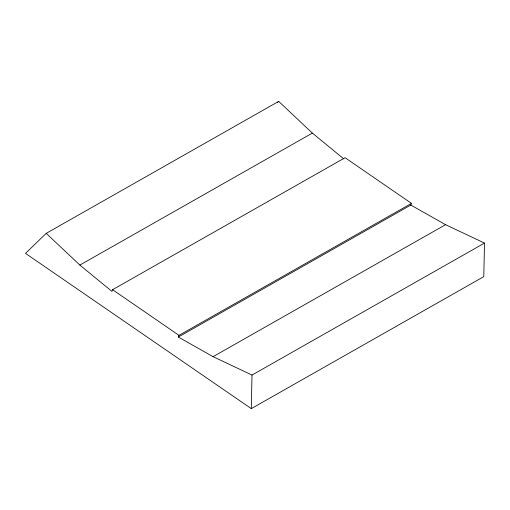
<?xml version="1.0" encoding="UTF-8"?>
<svg xmlns="http://www.w3.org/2000/svg" width="510" height="510" viewBox="0 0 510 510"><rect width="100%" height="100%" fill="white"/><g stroke="black" fill="none" stroke-linecap="round" stroke-linejoin="round"><path stroke-width="0.76" d="M251.29 408.625L252.01 375.06L484.5 243.079L483.78 276.643L251.29 408.625L25.5 253.381L46.206 233.357L278.702 101.375L312.362 133.091L343.797 158.897M252.01 375.06L213.072 356.668L178.315 337.04L410.811 205.058L411.481 203.375L345.072 157.718L112.576 289.699L111.907 291.376L79.872 265.072L46.206 233.357M178.315 337.04L178.984 335.357L411.481 203.375M277.58 102.459L278.702 101.375M79.872 265.072L312.362 133.091M213.072 356.668L445.561 224.687L484.5 243.079M410.811 205.058L445.561 224.687M112.576 289.699L178.984 335.357"/></g></svg>
